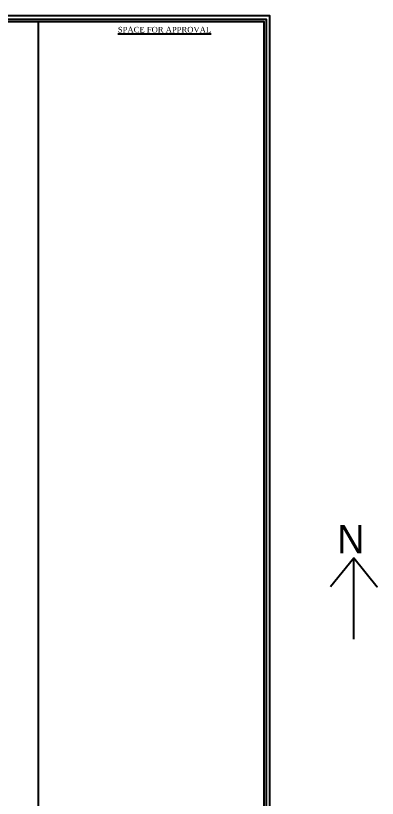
# Model space of a CAD drawing. Header units: metres. Extents: x 9436 to 9850, y -3407 to -3224.
# Drawn here: x 9576.3 to 9601.7, y -3283.6 to -3228.5 of the extents above; entities that cross this region are included whole.
import ezdxf

# ---------------------------------------------------------------- set-up
doc = ezdxf.new("R2010")
doc.units = ezdxf.units.M
doc.header["$MEASUREMENT"] = 0
doc.layers.add('NORTH_DIRECTION', color=7, linetype='Continuous')
doc.layers.add('SHEET_1', color=7, linetype='Continuous')
doc.styles.add('Isa-', font='times.ttf')
doc.styles.add('USA TEXT', font='GOTHIC.TTF')

msp = doc.modelspace()

# ---------------------------------------------------------------- linework, layer by layer
at = {"color": 7}
msp.add_line((9577.84732, -3228.94209), (9577.84732, -3319.91153), dxfattribs=at)
for points in [[(9478.60672, -3228.79209), (9593.84473, -3228.79209), (9593.84473, -3320.06153), (9478.60672, -3320.06153)], [(9478.75672, -3228.94209), (9593.69473, -3228.94209), (9593.69473, -3319.91153), (9478.75672, -3319.91153)]]:
    msp.add_lwpolyline(points, close=True, dxfattribs=at)
at = {"layer": 'NORTH_DIRECTION'}
for points in [[(9600.00588, -3272.38227), (9600.00588, -3272.38227), (9600.00588, -3266.66617), (9598.36442, -3268.70158)], [(9601.66079, -3268.71826), (9601.66079, -3268.71826), (9600.00588, -3266.66617)]]:
    msp.add_lwpolyline(points, dxfattribs=at)
at = {"layer": 'SHEET_1', "color": 6}
msp.add_lwpolyline([(9478.35672, -3228.54209), (9594.09473, -3228.54209), (9594.09473, -3320.31153), (9478.35672, -3320.31153)], close=True, dxfattribs=at)

# ---------------------------------------------------------------- texts
at = {"color": 3, "style": 'Isa-'}
msp.add_text('%%USPACE FOR APPROVAL', height=0.4, dxfattribs=at).set_placement((9583.4449, -3229.72881))
at = {"layer": 'NORTH_DIRECTION', "insert": (9600.76716, -3266.33923), "char_height": 2, "attachment_point": 1, "rotation": 180, "style": 'USA TEXT'}
msp.add_mtext_dynamic_manual_height_columns('N', width=1.1850696, gutter_width=30, heights=[2.65126], dxfattribs=at)

doc.saveas('drawing.dxf')
